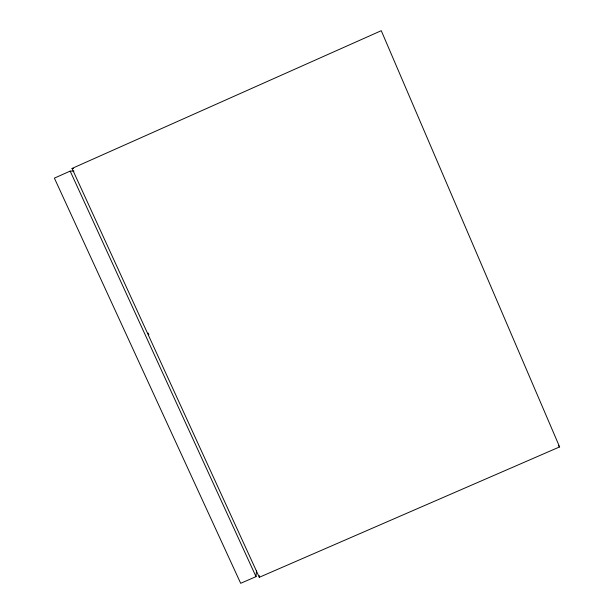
<?xml version="1.0" encoding="UTF-8"?>
<svg xmlns="http://www.w3.org/2000/svg" width="614" height="614" viewBox="0 0 614 614"><rect width="100%" height="100%" fill="white"/><g stroke="black" fill="none" stroke-linecap="round" stroke-linejoin="round"><path stroke-width="0.92" d="M259.292 577.298L72.03 168.443L381.263 30.7L559.615 446.915L259.292 577.298L259.415 575.648M74.002 171.099L70.173 171.099L54.385 178.129L240.68 583.3L256.015 576.638L256.498 570.928M72.03 168.443L73.634 168.466M558.326 445.603L559.615 446.915M148.081 333.041L148.88 334.783M70.173 171.099L256.015 576.638"/></g></svg>
